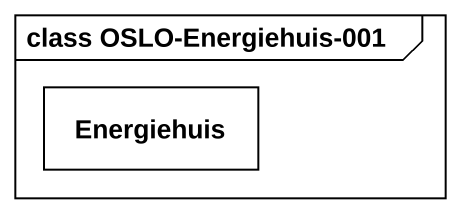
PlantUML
@startuml
mainframe class OSLO-Energiehuis-001
hide circle
hide empty members
class Energiehuis
@enduml
